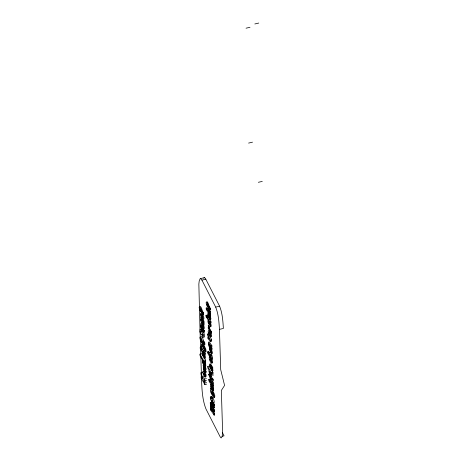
<?xml version="1.0" encoding="UTF-8"?>
<svg xmlns="http://www.w3.org/2000/svg" width="461" height="461" viewBox="0 0 461 461"><rect width="100%" height="100%" fill="white"/><g stroke="black" fill="none" stroke-linecap="round" stroke-linejoin="round"><path stroke-width="0.69" d="M207.882 308.178L208.095 307.689L208.608 308.288M202.863 342.483L205.819 349.271L206.084 351.703L205.468 351.847L205.203 349.415L201.676 341.342L201.734 342.771L203.508 346.557L201.791 344.275L202.408 344.131M202.246 315.14L202.448 317.721L201.976 317.295C202.137 310.679 198.685 312.639 201.232 317.22C203.399 322.181 203.451 317.249 202.246 315.14L203.053 314.955C203.387 315.952 204.672 319.116 203.336 319.191M210.919 349.058L211.369 351.829L211.38 349.208M211.87 385.673L212.452 389.217L212.365 386.623L212.861 386.508M209.628 352.106C211.132 350.55 212.504 357.344 212.36 358.018L212.417 359.378L211.374 359.62L207.755 353.27L207.698 351.806L208.735 351.564M203.958 362.018L203.912 363.228L203.295 363.372L203.059 360.6M211.029 368.327L210.412 368.466L210.176 365.7L211.098 369.538L212.21 371.214L211.858 368.466L212.175 368.875L212.786 368.731L212.734 367.371L210.637 363.965L210.153 363.994M212.233 403.047L212.544 404.003L212.21 405.277L211.974 402.511L212.896 406.348L214.008 408.025L213.656 405.277L214.256 405.617L214.204 404.257L213.074 402.447M201.198 311.175L200.397 311.359L200.46 310.19C199.354 305.493 200.742 313.284 202.523 312.402C202.183 310.466 201.757 307.216 200.034 306.311M202.391 341.169L201.117 341.463L201.18 340.287C200.074 335.349 201.492 344.292 203.722 342.39C203.566 340.933 202.483 335.689 201.14 336.732M207.427 305.493L208.067 305.343L208.003 306.519L207.364 306.669L206.943 303.73L208.597 307.729M211.956 398.131L210.931 398.108L211.178 399.324L211.415 398.062L211.87 398.235A3.872 0.922 77 0 1 212.538 399.537L213.011 403.156L212.371 402.799C212.55 402.367 212.435 398.327 211.789 401.243C210.683 400.701 209.484 395.999 210.959 396.714L211.109 398.252M208.13 313.031L208.159 314.402M209.997 317.617L209.588 315.889L210.049 316.69M210.066 323.945L209.847 324.786L209.282 324.192M203.18 330.243L203.664 330.157L203.595 329.482L203.168 329.58L203.18 330.243L200.719 325.132L200.293 325.236L202.108 330.26L202.535 330.162L202.512 329.627L202.085 329.724L202.108 330.26M209.519 332.202L209.542 332.767M205.468 351.847L204.77 350.729L204.413 348.816L201.855 345.808L201.791 344.275M204.448 355.304L203.998 356.532M209.519 347L209.507 348.378M208.689 327.062L208.239 327.166L208.291 328.526L210.919 333.124L211.369 333.021L211.305 331.563L209.703 328.63L208.706 325.581L208.257 325.685L209.11 328.393L210.861 331.666C210.36 333.119 212.504 336.034 211.075 336.853M201.526 322.821L201.722 322.366M208.804 330.727C209.519 329.442 210.55 332.485 210.873 333.119M209.853 357.079L209.922 356.768M209.916 322.648A3.872 0.922 77 0 0 209.478 321.876C208.919 320.885 208.43 323.495 209.231 322.867M212.429 398.097L212.613 397.716L212.959 397.981A3.872 0.922 77 0 1 213.622 399.284C213.858 399.981 214.861 403.271 213.633 402.781M212.008 353.57L211.639 350.187M211.397 400.724L211.334 400.949A4.495 1.072 77 0 0 211.397 402.735L212.21 405.277M208.257 325.685L208.672 327.921L208.239 327.166M208.706 325.581L208.718 326.74M201.192 312.748C202.114 312.425 202.932 314.488 202.713 315.364M209.484 346.897L209.813 350.118L211.662 353.443M202.166 351.858L202.316 354.595L203.359 356.681L203.808 355.454L204.517 355.31M211.455 396.253L212.048 396.46L212.198 397.999M208.856 314.604L209.098 316.079L210.026 317.617M202.903 334.49L202.379 334.456M203.71 278.237L204.477 277.631L205.37 278.352L219.609 306.196C222.415 313.238 222.928 320.965 223.372 328.457L219.448 329.367L220.704 369.664L224.588 385.419L221.349 390.444L222.582 430.626L222.219 436.025L221.487 437.841L220.848 437.8L220.128 436.751L205.934 408.907C202.137 399.128 201.86 388.375 201.509 378.014M209.277 341.803L211.87 345.652L211.927 347.11L210.936 347.34L209.075 344.355L210.977 348.435L211.034 349.882L212.025 349.651L211.968 348.205L211.34 347.098M203.514 370.73C205.162 370.909 207.277 376.931 205.479 376.954M206.833 301.655L207.467 301.961L208.118 303.217L209.271 306.392L208.637 306.536C207.208 300.411 204.528 300.831 207.364 306.669M212.267 369.146L212.302 368.656M200.944 328.831L201.584 329.171M209.98 348.649L210.568 349.086L210.533 350.539L210.078 348.631L210.533 350.539M202.362 331.113C203.941 331.603 205.618 337.371 203.923 337.285M211.835 353.633L212.204 352.625L211.732 350.164M204.477 277.631L200.149 278.68L199.204 281.037L198.847 284.08L199.982 329.125M213.65 395.601L213.161 395.371M254.841 23.96L258.765 23.05M246.053 28.196L249.977 27.285M248.594 143.083L252.519 142.172M258.344 182.302L262.269 181.392M200.552 278.542L201.918 280.104L205.842 279.193M208.245 307.072L209.496 306.784L210.383 308.34L210.441 309.786L209.19 310.08L208.303 308.524L208.245 307.072L209.133 308.628L209.19 310.08M209.357 311.953L210.614 314.16L210.671 315.612L209.87 315.797L206.251 309.452L206.194 308L206.995 307.815M200.46 310.19L201.261 309.999M209.133 308.628L210.383 308.34M201.918 280.104L215.685 307.107L219.609 306.196M200.397 311.359C197.562 305.522 200.241 305.107 201.67 311.233L202.471 311.048M202.437 311.498L203.606 312.99L203.382 314.506L202.494 312.95L202.437 311.498L203.324 313.054L203.382 314.506M202.494 312.95L203.664 314.437M206.194 308L207.525 310.339L207.191 307.867L209.709 311.797L210.516 311.613L210.573 313.065L209.767 313.255L207.911 310.27L209.813 314.35L209.87 315.797M201.86 314.385L202.667 314.2M209.813 314.35L210.614 314.16M206.004 315.353L206.689 316.551L206.747 317.998L206.067 316.799L206.004 315.353L207.283 315.053L208.003 317.22M210.135 317.041L209.882 317.646C209.006 316.989 208.366 314.511 208.96 314.65M201.976 317.295L202.782 317.105M206.689 316.551L207.969 316.252M207.22 317.053L208.28 316.805L210.902 321.403L210.959 322.85L209.899 323.098L207.277 318.499L207.22 317.053L209.841 321.651L209.899 323.098M202.771 321.467L204.033 323.68L204.09 325.126L203.307 325.31L200.685 320.712L200.633 319.358L201.411 319.179M200.633 319.358L201.059 320.107L200.627 317.375L203.151 321.305L203.929 321.127L203.987 322.585L203.209 322.763L201.348 319.778L203.249 323.858L203.307 325.31M208.781 322.971L208.487 321.836L209.161 321.79M209.841 321.651L210.902 321.403M203.249 323.858L204.033 323.68M201.688 326.088L201.261 326.186L201.296 326.982L201.716 326.884M210.141 323.178L210.533 326.901L209.974 326.446L209.824 324.844L210.418 324.896M200.869 327.592L201.296 327.494L200.719 325.132M201.353 328.434L201.774 328.336M202.027 328.272L202.454 328.174L202.425 327.373M209.974 326.446L210.423 326.342M201.371 328.97L201.797 328.872M208.989 327.391L209.438 327.287M202.166 335.193C203.589 337.049 202.097 331.551 201.543 334.922C200.091 334.369 198.633 327.5 200.708 329.817L201.843 329.552L201.964 331.182L200.829 331.447C199.82 330.572 200.789 334.311 201.601 331.413C202.961 332.168 204.661 339.717 202.298 336.847L202.166 335.193L203.301 334.934M208.291 328.526L208.741 328.422M203.168 329.58L203.86 330.693L204.286 330.589L204.402 332.168L204.067 332.237M210.861 331.666L211.305 331.563M209.225 334.334L211.639 339.924L211.691 341.209L210.418 341.503L207.853 338.478L207.796 336.974L209.427 339.152L207.738 335.475L207.675 334.012L208.954 333.718M201.117 341.463C198.282 335.625 200.961 335.205 202.391 341.336L203.664 341.036M203.537 341.515L203.912 341.428L204.799 342.978L204.857 344.43L204.477 344.517L203.595 342.961L203.537 341.515L204.419 343.07L204.477 344.517M210.418 341.503L210.366 340.218L211.639 339.924M201.734 342.771L202.344 342.627M203.595 342.961L203.969 342.875L203.912 341.428M204.419 343.07L204.799 342.978M201.077 346.084L202.471 345.762L203.445 348.729L205.087 350.279L203.693 350.608L202.051 349.052L201.077 346.084L201.146 347.871L202.062 350.481L200.189 347.202L200.253 348.683L203.871 355.033L205.266 354.711L205.208 353.23L204.528 352.031M211.034 349.882L208.412 345.283L208.36 343.935L208.787 344.684L208.355 341.953L210.879 345.883L211.87 345.652M202.051 349.052L203.445 348.729M210.977 348.435L211.968 348.205M204.77 350.729L205.387 350.585M203.693 350.608L203.762 352.239L202.742 351.161L203.128 352.354L205.157 351.916L205.11 350.827M211.247 350.498L211.582 351.789L211.011 351.386M199.97 354.181L201.86 353.743L205.479 360.093L205.537 361.545L203.647 361.983L200.028 355.638L199.97 354.181L203.589 360.531L203.647 361.983M203.128 352.354L203.814 353.552L205.208 353.23M203.877 355.454L204.609 355.437M204.033 354.497A3.872 0.922 77 0 1 204.252 355.028L204.793 357.632L204.54 358.75L204.085 358.295L203.935 356.687L204.575 356.543M204.085 358.295L204.724 358.145M207.698 351.806L208.948 354.008L208.654 351.87L209.294 352.204L211.138 356.053L211.317 357.459L210.931 357.58L211.322 358.26L212.36 358.018M203.589 360.531L205.479 360.093M204.448 361.614L205.001 362.415L205.618 362.271L205.669 363.631L205.053 363.775L204.742 363.366C206.038 370.062 202.944 362.421 203.157 360.692M205.808 369.578L205.762 368.287L203.082 362.294L203.134 363.689L203.128 362.283L205.808 368.276L205.86 369.566L204.263 367.573L205.86 369.566M203.192 365.095L204.863 367.187L203.192 365.095C205.525 372.5 205.865 373.076 203.238 365.083M207.732 366.449L209.317 366.086L212.936 372.43L212.988 373.79L211.403 374.153L211.017 373.473L211.322 376.032L209.363 372.949L208.804 371.036L209.046 370.114L207.79 367.913L207.732 366.449L211.351 372.799L211.403 374.153M210.429 366.04L211.046 365.901M205.917 371.07L205.923 372.379L203.353 369.18L203.347 367.769L203.405 369.169C207.761 375.519 205.906 370.788 204.263 367.573M210.458 367.261L211.075 367.117M210.412 368.466L209.599 365.925A4.495 1.072 77 0 1 209.536 364.138L210.026 364.109L212.118 367.515L212.734 367.371M206.643 384.14L204.834 384.555L201.209 378.21L201.146 376.597L202.517 378.994L201.082 374.908L200.996 372.759L202.805 372.338M211.351 372.799L212.936 372.43M212.97 381.091C213.846 381.276 213.045 378.648 212.504 378.337L211.513 378.567C213.42 381.766 211.755 382.446 210.429 378.712L210.447 379.247L208.637 374.217L209.628 373.986L210.297 375.156M208.637 374.217L209.634 375.969L209.599 375.168L210.596 374.937L212.573 379.011L212.504 378.337M200.996 372.759L202.437 377.063L204.246 376.643M209.599 375.168L210.337 376.458L211.328 376.228M210.337 376.458L210.372 377.259L211.363 377.029M202.437 377.063L204.609 379.023L206.419 378.602M212.826 384.399L213.455 385.5L213.512 386.952L212.498 387.188L208.873 380.838L208.816 379.386L209.836 379.155M204.834 384.555L204.77 382.941L203.243 379.501L204.69 381.011L206.499 380.59M203.883 381.397L205.692 380.976M212.198 379.674L213.195 379.443M204.77 382.941L206.574 382.526M208.816 379.386L210.153 381.725L209.818 379.253L212.337 383.183L213.351 382.953L213.414 384.405L212.394 384.641L210.539 381.656L212.44 385.736L212.803 388.963M212.44 385.736L213.455 385.5M211.559 386.502L211.616 387.926L211.063 386.041L212.054 386.387M210.383 388.266C211.069 387.154 216.434 400.252 213.23 397.025L213.524 395.705L213.23 394.639L212.584 393.475L212.786 395.809L211.461 393.994L210.539 391.545L210.441 390.427L210.827 390.3L210.383 388.266L211.121 388.093C212.164 390.162 216.174 395.509 214.451 397.613M212.331 387.891L212.826 387.776M212.095 388.779L212.596 388.663M210.959 396.714L212.048 396.46M212.475 407.599L210.879 405.403L210.383 405.519L212.377 408.262L210.331 404.159L210.268 402.637L210.763 402.522L214.428 410.019L214.492 411.598L213.996 411.713L211.755 408.636L214.071 413.546L214.135 415.125L214.63 415.009L214.567 413.431L212.538 409.132M210.331 404.159L210.827 404.043M212.498 402.004L214.204 404.257M210.383 405.519L210.447 407.046L210.942 406.93M214.135 415.125L210.562 409.938L210.498 408.406L210.994 408.29L212.665 410.791M210.562 409.938L211.057 409.823M210.268 402.637L213.933 410.134L214.428 410.019M210.498 408.406L212.504 411.408L212.999 411.293M214.071 413.546L214.567 413.431M222.093 436.296L224.052 435.841L222.438 432.677M203.664 330.157L202.765 328.716M203.797 328.947C205.024 328.382 203.681 325.731 203.353 324.625M209.058 321.674L209.069 322.585M212.734 375.577L213.086 375.427L212.821 373.744M211.927 353.61L210.827 352.429M213.149 390.744L213.674 390.53L213.218 387.465M201.618 330.814L201.964 331.182M210.187 319.3C211.432 319.611 210.279 316.194 209.922 315.341M211.887 362.991C213.397 363.712 212.181 360.197 211.922 359.471M212.504 370.938C213.466 371.255 212.596 368.869 212.475 368.322M205.387 365.838C206.349 366.155 205.479 363.769 205.352 363.228L205.669 363.631M213.973 407.824C214.935 408.141 214.065 405.755 213.939 405.213M208.579 313.013C205.802 314.045 213.178 325.552 210.066 315.307M210.596 326.572C211.824 327.068 210.827 323.772 210.591 323.075A3.872 0.922 77 0 0 210.366 322.544M204.903 358.376C206.125 358.871 205.128 355.575 204.891 354.878M203.589 353.725L203.134 353.552L202.898 354.82L202.454 351.962M209.824 324.844C210.55 324.671 209.726 322.481 209.248 324.832C208.343 324.141 207.07 319.634 208.568 320.355L208.712 321.899M203.935 356.687L204.229 356.797L203.969 355.581M211.069 379.126L211.443 379.628M205.618 362.271L205.064 361.476M211.824 400.92L212.21 401.496M211.397 384.906C209.432 383.022 210.959 388.485 211.616 389.274C213.42 393.308 213.512 388.168 212.365 386.623M203.301 367.78L204.972 370.056M213.656 405.974L213.178 404.528M210.204 334.334L210.504 334.819M203.595 329.482L204.286 330.589M209.922 318.943L208.7 316.488M202.022 317.802L202.264 318.205M209.847 308.749L210.441 309.786M208.845 308.686L210.516 311.613M210.308 321.703L210.959 322.85M210.712 331.868L211.369 333.021M202.926 319.375L203.929 321.127M203.41 321.571L203.987 322.585M200.293 325.236L201.296 326.982M202.085 329.724L203.802 332.479L203.86 330.693M204.263 343.393L204.857 344.43M210.372 377.259L211.576 379.242L211.513 378.567M212.354 381.195L213.351 382.953M212.112 389.159L212.406 389.706M202.926 326.428L202.264 324.861M211.253 360.686L210.539 358.756M204.845 374.643L204.183 373.082M210.769 355.091L211.04 355.61M213.408 406.856L213.679 407.397M210.625 350.516L210.055 348.844M204.961 363.827L204.684 363.043M203.134 363.689L204.863 367.187M210.447 407.046L212.504 411.408M210.631 351.858L209.594 348.919M203.295 363.372L202.483 360.825A4.495 1.072 77 0 1 202.396 359.43M215.685 307.107C218.491 314.148 219.004 321.87 219.448 329.367M207.675 334.012L210.366 340.218M208.85 310.921L209.052 311.382M202.27 320.435L202.465 320.896M211.691 382.255L211.893 382.722M211.282 354.907L211.49 355.391M212.031 392.069L212.221 392.518M209.68 333.222L209.899 333.752M211.904 387.396L211.541 386.139M212.267 404.723L211.951 403.876M208.827 323.19L209.04 323.714M208.556 306.11L208.695 306.473M213.489 404.579L213.702 405.225M210.395 323.818L210.544 324.342M210.925 366.766L210.735 365.815M213.178 406.285L212.999 405.628M205.318 374.326L205.45 374.77M208.522 315.969L208.268 315.042M207.554 304.081L207.652 304.421M209.628 373.986L209.916 375.168M211.824 403.427L211.685 402.672M213.587 394.178L213.691 394.685M211.708 367.642L211.801 368.143M202.114 319.767L202.16 320.067M208.781 313.261L208.96 314.846M200.708 329.817L200.829 331.447M213.916 404.326L213.973 405.686M213.933 410.134L213.996 411.713M212.118 367.515L212.175 368.875M209.496 306.784L209.536 307.752M209.709 311.797L209.767 313.255M210.879 345.883L210.936 347.34M212.337 383.183L212.394 384.641M211.322 358.26L211.374 359.62M207.283 315.053L207.323 316.021M205.001 362.415L205.053 363.775M203.151 321.305L203.209 322.763M202.719 311.434L202.759 312.402M203.814 353.552L203.871 355.033M204.609 379.023L204.69 381.011M201.67 311.233L201.722 312.587M202.391 341.336L202.442 342.69M200.051 331.28L200.541 347.098M200.587 348.539L200.766 354.29M200.835 356.445L201.353 372.978M201.417 375.139L201.463 376.574M203.601 328.261C203.192 330.762 201.238 326.008 201.129 325.103A2.115 0.507 77 0 1 200.858 323.461C201.653 320.948 203.745 326.953 203.601 328.261M205.473 376.493C205.064 378.988 203.111 374.234 203.001 373.335A2.115 0.507 77 0 1 202.731 371.687C203.526 369.18 205.618 375.179 205.473 376.493M210.902 336.161C210.493 338.662 208.539 333.908 208.43 333.003A2.115 0.507 77 0 1 208.159 331.361C208.96 328.849 211.046 334.853 210.902 336.161M211.927 362.519C211.518 365.014 209.565 360.26 209.455 359.361A2.115 0.507 77 0 1 209.185 357.719C209.98 355.206 212.072 361.211 211.927 362.519M204.598 363.971L203.82 361.833L204.598 363.971M211.714 369.071L210.936 366.927L211.714 369.071M213.518 405.882L212.74 403.738L213.518 405.882M200.944 314.558L201.497 316.448L201.44 315.019L200.944 314.558M212.296 393.561C210.642 393.003 210.977 389.205 212.296 393.561M209.53 371.336L210.729 373.888L209.53 371.336M202.921 327.062C200.938 326.198 201.371 322.026 202.921 327.062M210.222 334.963C208.239 334.098 208.672 329.926 210.222 334.963M204.793 375.294C202.811 374.43 203.238 370.252 204.793 375.294M210.614 356.33C208.845 355.535 209.138 351.737 210.614 356.33M211.247 361.32C209.265 360.456 209.697 356.284 211.247 361.32"/></g></svg>
